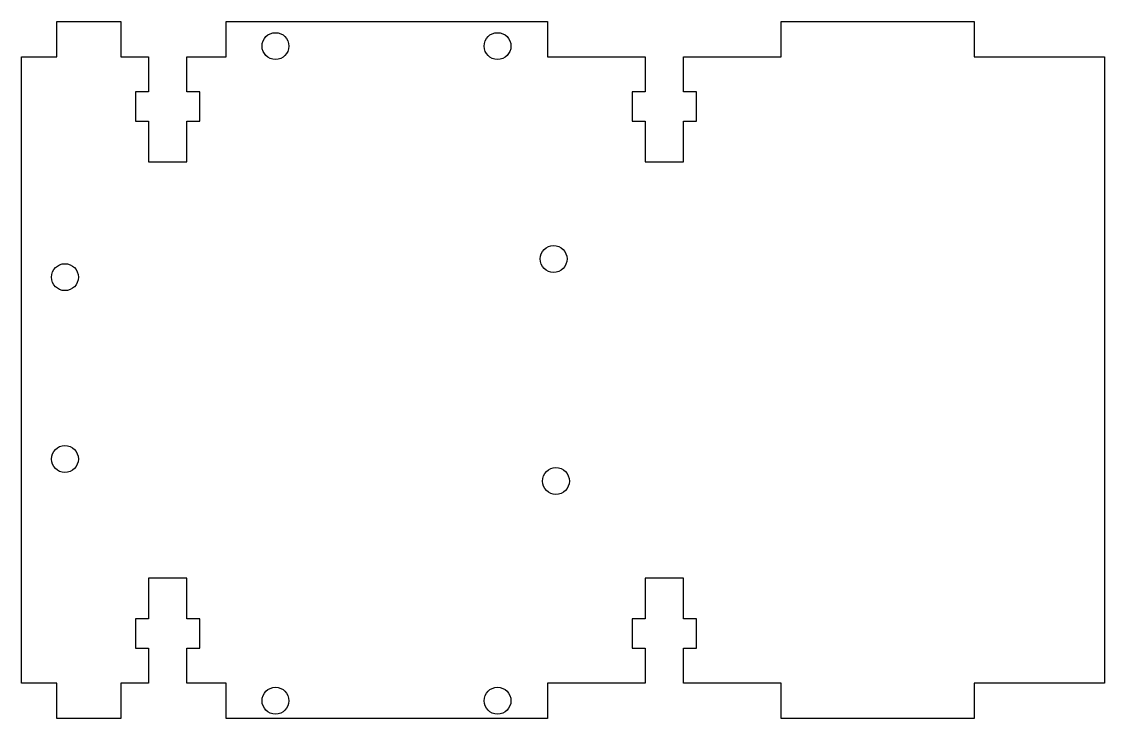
# Model space of a CAD drawing. Header units: millimetres. Extents: x 18 to 110.7, y -85.2 to -25.6.
import ezdxf

# ---------------------------------------------------------------- set-up
doc = ezdxf.new("R2010")
doc.units = ezdxf.units.MM
doc.layers.get('0').update_dxf_attribs({"linetype": 'CONTINUOUS'})

msp = doc.modelspace()

# ---------------------------------------------------------------- linework, layer by layer
msp.add_lwpolyline([(27.757, -79.2), (28.857, -79.2), (28.857, -82.2), (26.507, -82.2), (26.507, -85.2), (21.007, -85.2), (21.007, -82.2), (18.007, -82.2), (18.007, -28.6), (21.007, -28.6), (21.007, -25.6), (26.507, -25.6), (26.507, -28.6), (28.857, -28.6), (28.857, -31.6), (27.757, -31.6), (27.757, -34.1), (28.857, -34.1), (28.857, -37.6), (32.157, -37.6), (32.157, -34.1), (33.257, -34.1), (33.257, -31.6), (32.157, -31.6), (32.157, -28.6), (35.512, -28.6), (35.512, -25.6), (63.012, -25.6), (63.012, -28.6), (71.362, -28.6), (71.362, -31.6), (70.262, -31.6), (70.262, -34.1), (71.362, -34.1), (71.362, -37.6), (74.662, -37.6), (74.662, -34.1), (75.762, -34.1), (75.762, -31.6), (74.662, -31.6), (74.662, -28.6), (83.012, -28.6), (83.012, -25.6), (99.512, -25.6), (99.512, -28.6), (110.664, -28.6), (110.664, -82.2), (99.512, -82.2), (99.512, -85.2), (83.012, -85.2), (83.012, -82.2), (74.662, -82.2), (74.662, -79.2), (75.762, -79.2), (75.762, -76.7), (74.662, -76.7), (74.662, -73.2), (71.362, -73.2), (71.362, -76.7), (70.262, -76.7), (70.262, -79.2), (71.362, -79.2), (71.362, -82.2), (63.012, -82.2), (63.012, -85.2), (35.512, -85.2), (35.512, -82.2), (32.157, -82.2), (32.157, -79.2), (33.257, -79.2), (33.257, -76.7), (32.157, -76.7), (32.157, -73.2), (28.857, -73.2), (28.857, -76.7), (27.757, -76.7)], close=True)
for centre in [(39.731, -27.694), (58.731, -27.694), (63.531, -45.9), (21.708, -47.458), (21.708, -63.016), (63.73, -64.9), (39.731, -83.694), (58.731, -83.694)]:
    msp.add_circle(centre, 1.15)

doc.saveas('drawing.dxf')
